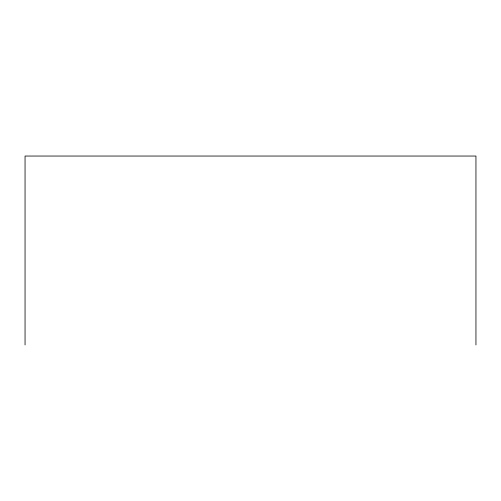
<?xml version="1.0" encoding="UTF-8"?>
<svg xmlns="http://www.w3.org/2000/svg" width="501" height="501" viewBox="0 0 501 501"><rect width="100%" height="100%" fill="white"/><g stroke="black" fill="none" stroke-linecap="round" stroke-linejoin="round"><path stroke-width="0.75" d="M475.95 344.957L475.95 156.043L25.05 156.043L25.05 344.957"/></g></svg>
